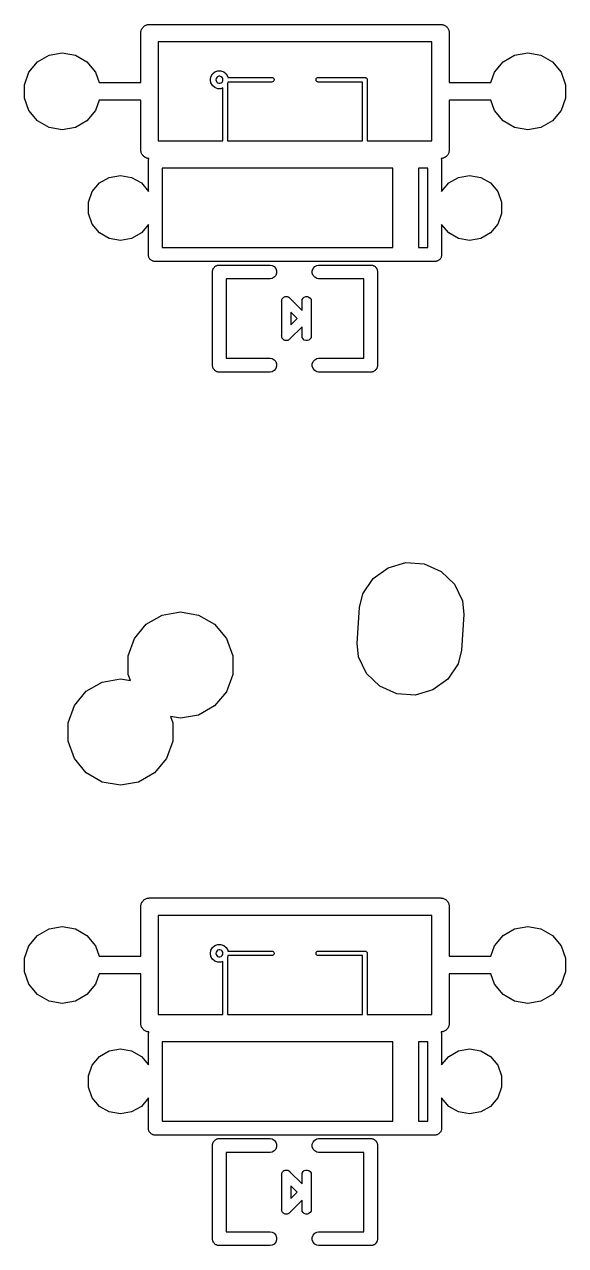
# Model space of a CAD drawing. Extents: x 243 to 312, y -176.3 to -102.
# Drawn here: x 281.11 to 292.93, y -176.3 to -149.67 of the extents above; entities that cross this region are included whole.
import ezdxf

# ---------------------------------------------------------------- set-up
doc = ezdxf.new("R2010")
doc.units = 0
doc.header["$MEASUREMENT"] = 0
doc.layers.add('BLACK', color=7, linetype='CONTINUOUS')

msp = doc.modelspace()

# ---------------------------------------------------------------- linework, layer by layer
at = {"layer": 'BLACK', "linetype": 'CONTINUOUS'}
for p, q in [((283.654, -150.939), (283.654, -149.843)), ((283.654, -149.843), (283.655, -149.843)), ((283.655, -149.826), (283.66, -149.811)), ((283.655, -149.843), (283.655, -149.826)), ((283.66, -149.811), (283.663, -149.794)), ((283.663, -149.794), (283.672, -149.779)), ((283.672, -149.779), (283.677, -149.763)), ((283.677, -149.763), (283.688, -149.75)), ((283.688, -149.75), (283.697, -149.736)), ((283.697, -149.736), (283.71, -149.725)), ((283.71, -149.725), (283.721, -149.712)), ((283.721, -149.712), (283.735, -149.703)), ((283.735, -149.703), (283.748, -149.692)), ((283.748, -149.692), (283.764, -149.687)), ((283.764, -149.687), (283.779, -149.678)), ((283.779, -149.678), (283.796, -149.675)), ((283.796, -149.675), (283.811, -149.67)), ((283.811, -149.67), (283.828, -149.67)), ((283.828, -149.67), (283.828, -149.669)), ((283.828, -149.669), (290.212, -149.669)), ((290.212, -149.669), (290.212, -149.67)), ((290.212, -149.67), (290.229, -149.67)), ((290.229, -149.67), (290.244, -149.675)), ((290.244, -149.675), (290.261, -149.678)), ((290.261, -149.678), (290.276, -149.687)), ((290.276, -149.687), (290.292, -149.692)), ((290.292, -149.692), (290.305, -149.703)), ((290.305, -149.703), (290.319, -149.712)), ((290.319, -149.712), (290.33, -149.725)), ((290.33, -149.725), (290.343, -149.736)), ((290.343, -149.736), (290.352, -149.75)), ((290.352, -149.75), (290.363, -149.763)), ((290.363, -149.763), (290.368, -149.779)), ((290.368, -149.779), (290.377, -149.794)), ((290.377, -149.794), (290.38, -149.811)), ((290.38, -149.811), (290.385, -149.826)), ((290.385, -149.826), (290.385, -149.843)), ((290.385, -149.843), (290.385, -149.843)), ((290.385, -149.843), (290.385, -150.939)), ((290.005, -150.05), (284.036, -150.05)), ((284.036, -150.05), (284.036, -152.209)), ((290.005, -152.209), (290.005, -150.05)), ((281.401, -150.488), (281.653, -150.342)), ((281.653, -150.342), (281.94, -150.292)), ((281.94, -150.292), (282.227, -150.342)), ((282.227, -150.342), (282.479, -150.488)), ((291.561, -150.488), (291.813, -150.342)), ((291.813, -150.342), (292.1, -150.292)), ((292.1, -150.292), (292.387, -150.342)), ((292.387, -150.342), (292.639, -150.488)), ((281.114, -150.984), (281.214, -150.711)), ((281.214, -150.711), (281.401, -150.488)), ((282.479, -150.488), (282.666, -150.711)), ((282.666, -150.711), (282.749, -150.939)), ((285.218, -150.75), (285.271, -150.706)), ((285.271, -150.706), (285.335, -150.682)), ((285.335, -150.682), (285.403, -150.682)), ((285.403, -150.682), (285.467, -150.706)), ((285.467, -150.706), (285.52, -150.75)), ((291.291, -150.939), (291.374, -150.711)), ((291.374, -150.711), (291.561, -150.488)), ((292.639, -150.488), (292.826, -150.711)), ((292.826, -150.711), (292.925, -150.984)), ((281.114, -151.276), (281.114, -150.984)), ((282.749, -150.939), (283.654, -150.939)), ((285.172, -150.876), (285.184, -150.809)), ((285.184, -150.943), (285.172, -150.876)), ((285.184, -150.809), (285.218, -150.75)), ((285.218, -151.002), (285.184, -150.943)), ((285.296, -150.85), (285.292, -150.876)), ((285.292, -150.876), (285.296, -150.902)), ((285.31, -150.826), (285.296, -150.85)), ((285.296, -150.902), (285.31, -150.926)), ((285.33, -150.809), (285.31, -150.826)), ((285.31, -150.926), (285.33, -150.943)), ((285.356, -150.8), (285.33, -150.809)), ((285.33, -150.943), (285.356, -150.952)), ((285.382, -150.8), (285.356, -150.8)), ((285.356, -150.952), (285.382, -150.952)), ((285.408, -150.809), (285.382, -150.8)), ((285.382, -150.952), (285.408, -150.943)), ((285.428, -150.826), (285.408, -150.809)), ((285.408, -150.943), (285.428, -150.926)), ((285.442, -150.85), (285.428, -150.826)), ((285.428, -150.926), (285.442, -150.902)), ((285.446, -150.876), (285.442, -150.85)), ((285.442, -150.902), (285.446, -150.876)), ((285.52, -150.75), (285.554, -150.809)), ((285.554, -150.943), (285.546, -150.957)), ((285.546, -150.957), (285.546, -152.209)), ((285.554, -150.809), (285.557, -150.826)), ((285.557, -150.926), (285.554, -150.943)), ((285.557, -150.826), (286.516, -150.826)), ((286.516, -150.926), (285.557, -150.926)), ((286.516, -150.826), (286.529, -150.829)), ((286.529, -150.923), (286.516, -150.926)), ((286.529, -150.829), (286.544, -150.837)), ((286.544, -150.915), (286.529, -150.923)), ((286.544, -150.837), (286.556, -150.851)), ((286.556, -150.901), (286.544, -150.915)), ((286.556, -150.851), (286.562, -150.867)), ((286.562, -150.885), (286.556, -150.901)), ((286.562, -150.867), (286.562, -150.885)), ((287.478, -150.867), (287.484, -150.851)), ((287.478, -150.885), (287.478, -150.867)), ((287.484, -150.901), (287.478, -150.885)), ((287.484, -150.851), (287.496, -150.837)), ((287.496, -150.915), (287.484, -150.901)), ((287.496, -150.837), (287.511, -150.829)), ((287.511, -150.923), (287.496, -150.915)), ((287.511, -150.829), (287.524, -150.826)), ((287.524, -150.926), (287.511, -150.923)), ((287.524, -150.826), (288.553, -150.826)), ((288.494, -150.926), (287.524, -150.926)), ((288.494, -152.209), (288.494, -150.926)), ((288.553, -150.826), (288.557, -150.828)), ((288.557, -150.828), (288.561, -150.829)), ((288.561, -150.829), (288.565, -150.831)), ((288.565, -150.831), (288.569, -150.832)), ((288.569, -150.832), (288.573, -150.835)), ((288.573, -150.835), (288.576, -150.837)), ((288.576, -150.837), (288.579, -150.841)), ((288.579, -150.841), (288.583, -150.844)), ((288.583, -150.844), (288.585, -150.847)), ((288.585, -150.847), (288.588, -150.851)), ((288.588, -150.851), (288.589, -150.855)), ((288.589, -150.855), (288.591, -150.859)), ((288.591, -150.859), (288.592, -150.863)), ((288.592, -150.863), (288.594, -150.867)), ((288.594, -150.867), (288.594, -152.209)), ((290.385, -150.939), (291.291, -150.939)), ((292.925, -150.984), (292.925, -151.276)), ((285.271, -151.046), (285.218, -151.002)), ((285.335, -151.07), (285.271, -151.046)), ((285.403, -151.07), (285.335, -151.07)), ((285.446, -151.054), (285.403, -151.07)), ((285.446, -152.209), (285.446, -151.054)), ((281.214, -151.549), (281.114, -151.276)), ((282.749, -151.32), (282.666, -151.549)), ((283.655, -151.32), (282.749, -151.32)), ((283.655, -152.434), (283.655, -151.32)), ((291.291, -151.32), (290.385, -151.32)), ((290.385, -151.32), (290.385, -152.417)), ((291.374, -151.549), (291.291, -151.32)), ((292.925, -151.276), (292.826, -151.549)), ((281.401, -151.772), (281.214, -151.549)), ((281.653, -151.918), (281.401, -151.772)), ((282.479, -151.772), (282.227, -151.918)), ((282.666, -151.549), (282.479, -151.772)), ((291.561, -151.772), (291.374, -151.549)), ((291.813, -151.918), (291.561, -151.772)), ((292.639, -151.772), (292.387, -151.918)), ((292.826, -151.549), (292.639, -151.772)), ((281.94, -151.968), (281.653, -151.918)), ((282.227, -151.918), (281.94, -151.968)), ((292.1, -151.968), (291.813, -151.918)), ((292.387, -151.918), (292.1, -151.968)), ((284.036, -152.209), (285.446, -152.209)), ((285.546, -152.209), (288.494, -152.209)), ((288.594, -152.209), (290.005, -152.209)), ((283.66, -152.449), (283.655, -152.434)), ((283.663, -152.466), (283.66, -152.449)), ((283.672, -152.481), (283.663, -152.466)), ((283.677, -152.497), (283.672, -152.481)), ((283.688, -152.51), (283.677, -152.497)), ((283.697, -152.524), (283.688, -152.51)), ((283.71, -152.535), (283.697, -152.524)), ((283.721, -152.548), (283.71, -152.535)), ((283.735, -152.557), (283.721, -152.548)), ((283.748, -152.568), (283.735, -152.557)), ((283.764, -152.573), (283.748, -152.568)), ((283.779, -152.582), (283.764, -152.573)), ((283.796, -152.585), (283.779, -152.582)), ((283.811, -152.59), (283.796, -152.585)), ((290.244, -152.585), (290.229, -152.59)), ((290.261, -152.582), (290.244, -152.585)), ((290.276, -152.573), (290.261, -152.582)), ((290.292, -152.568), (290.276, -152.573)), ((290.305, -152.557), (290.292, -152.568)), ((290.319, -152.548), (290.305, -152.557)), ((290.33, -152.535), (290.319, -152.548)), ((290.343, -152.524), (290.33, -152.535)), ((290.352, -152.51), (290.343, -152.524)), ((290.363, -152.497), (290.352, -152.51)), ((290.368, -152.481), (290.363, -152.497)), ((290.377, -152.466), (290.368, -152.481)), ((290.38, -152.449), (290.377, -152.466)), ((290.385, -152.434), (290.38, -152.449)), ((290.385, -152.417), (290.385, -152.417)), ((290.385, -152.417), (290.385, -152.434)), ((283.828, -152.59), (283.811, -152.59)), ((283.82, -152.627), (283.824, -152.614)), ((283.82, -152.681), (283.82, -152.627)), ((283.82, -153.31), (283.82, -152.681)), ((283.82, -152.681), (283.82, -152.681)), ((283.824, -152.614), (283.827, -152.601)), ((283.827, -152.601), (283.833, -152.59)), ((283.833, -152.59), (283.828, -152.59)), ((283.828, -152.59), (283.828, -152.59)), ((289.154, -152.806), (284.124, -152.806)), ((284.124, -152.806), (284.124, -154.534)), ((289.154, -154.534), (289.154, -152.806)), ((289.916, -152.806), (289.712, -152.806)), ((289.712, -152.806), (289.712, -154.534)), ((289.916, -153.643), (289.916, -152.806)), ((290.212, -152.59), (290.207, -152.59)), ((290.207, -152.59), (290.213, -152.601)), ((290.229, -152.59), (290.212, -152.59)), ((290.212, -152.59), (290.212, -152.59)), ((290.213, -152.601), (290.216, -152.614)), ((290.216, -152.614), (290.22, -152.627)), ((290.22, -152.627), (290.22, -153.31)), ((282.754, -153.127), (282.967, -153.004)), ((282.967, -153.004), (283.21, -152.961)), ((283.21, -152.961), (283.453, -153.004)), ((283.453, -153.004), (283.666, -153.127)), ((290.374, -153.127), (290.587, -153.004)), ((290.587, -153.004), (290.83, -152.961)), ((290.83, -152.961), (291.073, -153.004)), ((291.073, -153.004), (291.286, -153.127)), ((282.512, -153.547), (282.596, -153.315)), ((282.596, -153.315), (282.754, -153.127)), ((283.666, -153.127), (283.82, -153.31)), ((290.22, -153.31), (290.374, -153.127)), ((291.286, -153.127), (291.444, -153.315)), ((291.444, -153.315), (291.529, -153.547)), ((282.512, -153.793), (282.512, -153.547)), ((289.916, -153.657), (289.916, -153.643)), ((289.916, -153.643), (289.916, -153.643)), ((291.529, -153.547), (291.529, -153.793)), ((282.596, -154.025), (282.512, -153.793)), ((289.916, -154.534), (289.916, -153.657)), ((291.529, -153.793), (291.444, -154.025)), ((282.754, -154.213), (282.596, -154.025)), ((283.82, -154.03), (283.666, -154.213)), ((283.82, -154.659), (283.82, -154.03)), ((290.374, -154.213), (290.22, -154.03)), ((290.22, -154.03), (290.22, -154.713)), ((291.444, -154.025), (291.286, -154.213)), ((282.967, -154.337), (282.754, -154.213)), ((283.21, -154.379), (282.967, -154.337)), ((283.453, -154.337), (283.21, -154.379)), ((283.666, -154.213), (283.453, -154.337)), ((290.587, -154.337), (290.374, -154.213)), ((290.83, -154.379), (290.587, -154.337)), ((291.073, -154.337), (290.83, -154.379)), ((291.286, -154.213), (291.073, -154.337)), ((283.82, -154.713), (283.82, -154.659)), ((283.824, -154.726), (283.82, -154.713)), ((284.124, -154.534), (289.154, -154.534)), ((289.712, -154.534), (289.916, -154.534)), ((290.22, -154.713), (290.216, -154.726)), ((283.827, -154.739), (283.824, -154.726)), ((283.833, -154.751), (283.827, -154.739)), ((283.838, -154.763), (283.833, -154.751)), ((283.847, -154.774), (283.838, -154.763)), ((283.853, -154.785), (283.847, -154.774)), ((283.864, -154.794), (283.853, -154.785)), ((283.873, -154.805), (283.864, -154.794)), ((283.884, -154.811), (283.873, -154.805)), ((283.895, -154.82), (283.884, -154.811)), ((283.907, -154.825), (283.895, -154.82)), ((283.919, -154.831), (283.907, -154.825)), ((283.932, -154.834), (283.919, -154.831)), ((283.945, -154.838), (283.932, -154.834)), ((290.095, -154.838), (283.945, -154.838)), ((285.237, -154.991), (285.246, -154.981)), ((285.246, -154.981), (285.252, -154.969)), ((285.252, -154.969), (285.263, -154.961)), ((285.263, -154.961), (285.271, -154.95)), ((285.271, -154.95), (285.283, -154.944)), ((285.283, -154.944), (285.293, -154.935)), ((285.293, -154.935), (285.305, -154.931)), ((285.305, -154.931), (285.317, -154.924)), ((285.317, -154.924), (285.33, -154.922)), ((285.33, -154.922), (285.343, -154.917)), ((285.343, -154.917), (285.356, -154.917)), ((285.356, -154.917), (285.356, -154.917)), ((285.356, -154.917), (286.479, -154.917)), ((286.479, -154.917), (286.518, -154.924)), ((286.518, -154.924), (286.564, -154.95)), ((286.564, -154.95), (286.598, -154.991)), ((287.415, -154.991), (287.449, -154.95)), ((287.449, -154.95), (287.495, -154.924)), ((287.495, -154.924), (287.534, -154.917)), ((287.534, -154.917), (288.684, -154.917)), ((288.684, -154.917), (288.697, -154.917)), ((288.684, -154.917), (288.684, -154.917)), ((288.697, -154.917), (288.71, -154.922)), ((288.71, -154.922), (288.723, -154.924)), ((288.723, -154.924), (288.735, -154.931)), ((288.735, -154.931), (288.747, -154.935)), ((288.747, -154.935), (288.757, -154.944)), ((288.757, -154.944), (288.769, -154.95)), ((288.769, -154.95), (288.777, -154.961)), ((288.777, -154.961), (288.788, -154.969)), ((288.788, -154.969), (288.794, -154.981)), ((288.794, -154.981), (288.803, -154.991)), ((290.108, -154.834), (290.095, -154.838)), ((290.121, -154.831), (290.108, -154.834)), ((290.133, -154.825), (290.121, -154.831)), ((290.145, -154.82), (290.133, -154.825)), ((290.156, -154.811), (290.145, -154.82)), ((290.167, -154.805), (290.156, -154.811)), ((290.176, -154.794), (290.167, -154.805)), ((290.187, -154.785), (290.176, -154.794)), ((290.193, -154.774), (290.187, -154.785)), ((290.202, -154.763), (290.193, -154.774)), ((290.207, -154.751), (290.202, -154.763)), ((290.213, -154.739), (290.207, -154.751)), ((290.216, -154.726), (290.213, -154.739)), ((285.219, -155.041), (285.224, -155.028)), ((285.219, -155.054), (285.219, -155.041)), ((285.219, -157.112), (285.219, -155.054)), ((285.224, -155.028), (285.226, -155.015)), ((285.226, -155.015), (285.233, -155.003)), ((285.233, -155.003), (285.237, -154.991)), ((286.479, -155.217), (285.519, -155.217)), ((285.519, -155.217), (285.519, -156.949)), ((286.518, -155.21), (286.479, -155.217)), ((286.564, -155.184), (286.518, -155.21)), ((286.598, -155.143), (286.564, -155.184)), ((286.598, -154.991), (286.616, -155.041)), ((286.616, -155.093), (286.598, -155.143)), ((286.616, -155.041), (286.616, -155.093)), ((287.397, -155.041), (287.415, -154.991)), ((287.397, -155.093), (287.397, -155.041)), ((287.415, -155.143), (287.397, -155.093)), ((287.449, -155.184), (287.415, -155.143)), ((287.495, -155.21), (287.449, -155.184)), ((287.534, -155.217), (287.495, -155.21)), ((288.521, -155.217), (287.534, -155.217)), ((288.521, -156.949), (288.521, -155.217)), ((288.803, -154.991), (288.807, -155.003)), ((288.807, -155.003), (288.814, -155.015)), ((288.814, -155.015), (288.816, -155.028)), ((288.816, -155.028), (288.821, -155.041)), ((288.821, -155.041), (288.821, -155.054)), ((288.821, -155.054), (288.821, -155.054)), ((288.821, -155.054), (288.821, -157.112)), ((286.728, -155.711), (286.73, -155.698)), ((286.73, -155.715), (286.728, -155.711)), ((286.729, -156.451), (286.73, -155.715)), ((286.73, -155.689), (286.731, -155.676)), ((286.73, -155.693), (286.73, -155.689)), ((286.73, -155.698), (286.73, -155.693)), ((286.731, -155.676), (286.733, -155.672)), ((286.733, -155.672), (286.734, -155.667)), ((286.734, -155.667), (286.741, -155.656)), ((286.741, -155.656), (286.746, -155.644)), ((286.746, -155.644), (286.749, -155.641)), ((286.749, -155.641), (286.752, -155.637)), ((286.752, -155.637), (286.762, -155.628)), ((286.762, -155.628), (286.771, -155.619)), ((286.771, -155.619), (286.775, -155.617)), ((286.775, -155.617), (286.779, -155.614)), ((286.779, -155.614), (286.791, -155.61)), ((286.791, -155.61), (286.803, -155.604)), ((286.803, -155.604), (286.808, -155.604)), ((286.808, -155.604), (286.812, -155.602)), ((286.812, -155.602), (286.825, -155.602)), ((286.825, -155.602), (286.838, -155.601)), ((286.838, -155.601), (286.843, -155.602)), ((286.843, -155.602), (286.847, -155.602)), ((286.847, -155.602), (286.86, -155.607)), ((286.86, -155.607), (286.872, -155.61)), ((286.872, -155.61), (286.876, -155.613)), ((286.876, -155.613), (286.88, -155.614)), ((286.88, -155.614), (286.89, -155.623)), ((286.89, -155.623), (286.894, -155.625)), ((286.894, -155.625), (286.897, -155.628)), ((286.897, -155.628), (286.907, -155.637)), ((286.907, -155.637), (286.91, -155.641)), ((286.91, -155.641), (287.174, -155.905)), ((287.174, -155.693), (287.179, -155.667)), ((287.174, -155.905), (287.174, -155.693)), ((287.179, -155.667), (287.196, -155.637)), ((287.196, -155.637), (287.223, -155.614)), ((287.223, -155.614), (287.256, -155.602)), ((287.256, -155.602), (287.292, -155.602)), ((287.292, -155.602), (287.325, -155.614)), ((287.325, -155.614), (287.352, -155.637)), ((287.352, -155.637), (287.369, -155.667)), ((287.369, -155.667), (287.374, -155.693)), ((287.374, -155.693), (287.374, -156.473)), ((287.069, -156.083), (286.929, -155.943)), ((286.929, -155.943), (286.929, -156.223)), ((287.174, -156.261), (286.91, -156.525)), ((286.929, -156.223), (287.069, -156.083)), ((287.174, -156.473), (287.174, -156.261)), ((286.728, -156.455), (286.729, -156.451)), ((286.729, -156.468), (286.728, -156.455)), ((286.729, -156.473), (286.729, -156.468)), ((286.73, -156.477), (286.729, -156.473)), ((286.731, -156.49), (286.73, -156.477)), ((286.733, -156.494), (286.731, -156.49)), ((286.734, -156.499), (286.733, -156.494)), ((286.741, -156.51), (286.734, -156.499)), ((286.746, -156.522), (286.741, -156.51)), ((286.749, -156.525), (286.746, -156.522)), ((286.752, -156.529), (286.749, -156.525)), ((286.762, -156.538), (286.752, -156.529)), ((286.771, -156.547), (286.762, -156.538)), ((286.775, -156.549), (286.771, -156.547)), ((286.779, -156.552), (286.775, -156.549)), ((286.791, -156.556), (286.779, -156.552)), ((286.803, -156.562), (286.791, -156.556)), ((286.808, -156.562), (286.803, -156.562)), ((286.812, -156.564), (286.808, -156.562)), ((286.825, -156.564), (286.812, -156.564)), ((286.838, -156.565), (286.825, -156.564)), ((286.843, -156.564), (286.838, -156.565)), ((286.847, -156.564), (286.843, -156.564)), ((286.86, -156.559), (286.847, -156.564)), ((286.872, -156.556), (286.86, -156.559)), ((286.876, -156.553), (286.872, -156.556)), ((286.88, -156.552), (286.876, -156.553)), ((286.89, -156.543), (286.88, -156.552)), ((286.894, -156.541), (286.89, -156.543)), ((286.897, -156.538), (286.894, -156.541)), ((286.907, -156.529), (286.897, -156.538)), ((286.91, -156.525), (286.907, -156.529)), ((287.179, -156.499), (287.174, -156.473)), ((287.196, -156.529), (287.179, -156.499)), ((287.223, -156.552), (287.196, -156.529)), ((287.256, -156.564), (287.223, -156.552)), ((287.292, -156.564), (287.256, -156.564)), ((287.325, -156.552), (287.292, -156.564)), ((287.352, -156.529), (287.325, -156.552)), ((287.369, -156.499), (287.352, -156.529)), ((287.374, -156.473), (287.369, -156.499)), ((285.219, -157.125), (285.219, -157.112)), ((285.219, -157.112), (285.219, -157.112)), ((285.519, -156.949), (286.479, -156.949)), ((286.479, -156.949), (286.518, -156.956)), ((286.518, -156.956), (286.564, -156.982)), ((286.564, -156.982), (286.598, -157.023)), ((286.598, -157.023), (286.616, -157.073)), ((286.616, -157.073), (286.616, -157.125)), ((287.397, -157.073), (287.415, -157.023)), ((287.397, -157.125), (287.397, -157.073)), ((287.415, -157.023), (287.449, -156.982)), ((287.449, -156.982), (287.495, -156.956)), ((287.495, -156.956), (287.534, -156.949)), ((287.534, -156.949), (288.521, -156.949)), ((288.821, -157.112), (288.821, -157.112)), ((288.821, -157.112), (288.821, -157.125)), ((285.224, -157.138), (285.219, -157.125)), ((285.226, -157.151), (285.224, -157.138)), ((285.233, -157.163), (285.226, -157.151)), ((285.237, -157.175), (285.233, -157.163)), ((285.246, -157.185), (285.237, -157.175)), ((285.252, -157.197), (285.246, -157.185)), ((285.263, -157.205), (285.252, -157.197)), ((285.271, -157.216), (285.263, -157.205)), ((285.283, -157.222), (285.271, -157.216)), ((285.293, -157.231), (285.283, -157.222)), ((285.305, -157.235), (285.293, -157.231)), ((285.317, -157.242), (285.305, -157.235)), ((285.33, -157.244), (285.317, -157.242)), ((285.343, -157.249), (285.33, -157.244)), ((285.356, -157.249), (285.343, -157.249)), ((286.479, -157.249), (285.356, -157.249)), ((285.356, -157.249), (285.356, -157.249)), ((286.518, -157.242), (286.479, -157.249)), ((286.564, -157.216), (286.518, -157.242)), ((286.598, -157.175), (286.564, -157.216)), ((286.616, -157.125), (286.598, -157.175)), ((287.415, -157.175), (287.397, -157.125)), ((287.449, -157.216), (287.415, -157.175)), ((287.495, -157.242), (287.449, -157.216)), ((287.534, -157.249), (287.495, -157.242)), ((288.684, -157.249), (287.534, -157.249)), ((288.697, -157.249), (288.684, -157.249)), ((288.684, -157.249), (288.684, -157.249)), ((288.71, -157.244), (288.697, -157.249)), ((288.723, -157.242), (288.71, -157.244)), ((288.735, -157.235), (288.723, -157.242)), ((288.747, -157.231), (288.735, -157.235)), ((288.757, -157.222), (288.747, -157.231)), ((288.769, -157.216), (288.757, -157.222)), ((288.777, -157.205), (288.769, -157.216)), ((288.788, -157.197), (288.777, -157.205)), ((288.794, -157.185), (288.788, -157.197)), ((288.803, -157.175), (288.794, -157.185)), ((288.807, -157.163), (288.803, -157.175)), ((288.814, -157.151), (288.807, -157.163)), ((288.816, -157.138), (288.814, -157.151)), ((288.821, -157.125), (288.816, -157.138)), ((288.724, -161.755), (289.05, -161.517)), ((289.05, -161.517), (289.438, -161.406)), ((289.438, -161.406), (289.84, -161.434)), ((289.84, -161.434), (290.208, -161.597)), ((290.208, -161.597), (290.498, -161.877)), ((288.499, -162.089), (288.724, -161.755)), ((290.498, -161.877), (290.675, -162.239)), ((288.427, -162.382), (288.499, -162.089)), ((288.373, -163.161), (288.427, -162.382)), ((290.675, -162.239), (290.707, -162.539)), ((283.774, -162.751), (284.123, -162.549)), ((284.123, -162.549), (284.52, -162.479)), ((284.52, -162.479), (284.917, -162.549)), ((284.917, -162.549), (285.266, -162.751)), ((290.707, -162.539), (290.653, -163.318)), ((283.515, -163.06), (283.774, -162.751)), ((285.266, -162.751), (285.525, -163.06)), ((283.377, -163.438), (283.515, -163.06)), ((285.525, -163.06), (285.663, -163.438)), ((288.405, -163.461), (288.373, -163.161)), ((283.377, -163.842), (283.377, -163.438)), ((285.663, -163.438), (285.663, -163.842)), ((288.582, -163.823), (288.405, -163.461)), ((290.653, -163.318), (290.581, -163.611)), ((290.581, -163.611), (290.356, -163.945)), ((282.464, -164.211), (282.813, -164.009)), ((282.813, -164.009), (283.21, -163.939)), ((283.21, -163.939), (283.426, -163.978)), ((283.426, -163.978), (283.377, -163.842)), ((285.663, -163.842), (285.525, -164.22)), ((288.872, -164.103), (288.582, -163.823)), ((290.356, -163.945), (290.03, -164.183)), ((282.205, -164.52), (282.464, -164.211)), ((285.525, -164.22), (285.266, -164.529)), ((289.24, -164.266), (288.872, -164.103)), ((289.642, -164.294), (289.24, -164.266)), ((290.03, -164.183), (289.642, -164.294)), ((282.067, -164.898), (282.205, -164.52)), ((285.266, -164.529), (284.917, -164.731)), ((284.52, -164.801), (284.303, -164.762)), ((284.303, -164.762), (284.353, -164.898)), ((284.917, -164.731), (284.52, -164.801)), ((282.067, -165.302), (282.067, -164.898)), ((284.353, -164.898), (284.353, -165.302)), ((282.205, -165.68), (282.067, -165.302)), ((284.353, -165.302), (284.215, -165.68)), ((282.464, -165.989), (282.205, -165.68)), ((284.215, -165.68), (283.956, -165.989)), ((282.813, -166.191), (282.464, -165.989)), ((283.956, -165.989), (283.607, -166.191)), ((283.21, -166.261), (282.813, -166.191)), ((283.607, -166.191), (283.21, -166.261)), ((283.663, -168.844), (283.672, -168.829)), ((283.672, -168.829), (283.677, -168.813)), ((283.677, -168.813), (283.688, -168.8)), ((283.688, -168.8), (283.697, -168.786)), ((283.697, -168.786), (283.71, -168.775)), ((283.71, -168.775), (283.721, -168.762)), ((283.721, -168.762), (283.735, -168.753)), ((283.735, -168.753), (283.748, -168.742)), ((283.748, -168.742), (283.764, -168.737)), ((283.764, -168.737), (283.779, -168.728)), ((283.779, -168.728), (283.796, -168.725)), ((283.796, -168.725), (283.811, -168.72)), ((283.811, -168.72), (283.828, -168.72)), ((283.828, -168.72), (283.828, -168.719)), ((283.828, -168.719), (290.212, -168.719)), ((290.212, -168.719), (290.212, -168.72)), ((290.212, -168.72), (290.229, -168.72)), ((290.229, -168.72), (290.244, -168.725)), ((290.244, -168.725), (290.261, -168.728)), ((290.261, -168.728), (290.276, -168.737)), ((290.276, -168.737), (290.292, -168.742)), ((290.292, -168.742), (290.305, -168.753)), ((290.305, -168.753), (290.319, -168.762)), ((290.319, -168.762), (290.33, -168.775)), ((290.33, -168.775), (290.343, -168.786)), ((290.343, -168.786), (290.352, -168.8)), ((290.352, -168.8), (290.363, -168.813)), ((290.363, -168.813), (290.368, -168.829)), ((290.368, -168.829), (290.377, -168.844)), ((283.654, -169.989), (283.654, -168.893)), ((283.654, -168.893), (283.655, -168.893)), ((283.655, -168.876), (283.66, -168.861)), ((283.655, -168.893), (283.655, -168.876)), ((283.66, -168.861), (283.663, -168.844)), ((290.005, -169.1), (284.036, -169.1)), ((284.036, -169.1), (284.036, -171.26)), ((290.005, -171.26), (290.005, -169.1)), ((290.377, -168.844), (290.38, -168.861)), ((290.38, -168.861), (290.385, -168.876)), ((290.385, -168.876), (290.385, -168.893)), ((290.385, -168.893), (290.385, -168.893)), ((290.385, -168.893), (290.385, -169.989)), ((281.653, -169.392), (281.94, -169.342)), ((281.94, -169.342), (282.227, -169.392)), ((291.813, -169.392), (292.1, -169.342)), ((292.1, -169.342), (292.387, -169.392)), ((281.214, -169.761), (281.401, -169.538)), ((281.401, -169.538), (281.653, -169.392)), ((282.227, -169.392), (282.479, -169.538)), ((282.479, -169.538), (282.666, -169.761)), ((291.374, -169.761), (291.561, -169.538)), ((291.561, -169.538), (291.813, -169.392)), ((292.387, -169.392), (292.639, -169.538)), ((292.639, -169.538), (292.826, -169.761)), ((281.114, -170.034), (281.214, -169.761)), ((282.666, -169.761), (282.749, -169.989)), ((285.172, -169.926), (285.184, -169.859)), ((285.184, -169.859), (285.218, -169.8)), ((285.218, -169.8), (285.271, -169.756)), ((285.271, -169.756), (285.335, -169.732)), ((285.31, -169.876), (285.296, -169.9)), ((285.33, -169.859), (285.31, -169.876)), ((285.356, -169.85), (285.33, -169.859)), ((285.335, -169.732), (285.403, -169.732)), ((285.382, -169.85), (285.356, -169.85)), ((285.408, -169.859), (285.382, -169.85)), ((285.403, -169.732), (285.467, -169.756)), ((285.428, -169.876), (285.408, -169.859)), ((285.442, -169.9), (285.428, -169.876)), ((285.467, -169.756), (285.52, -169.8)), ((285.52, -169.8), (285.554, -169.859)), ((285.554, -169.859), (285.557, -169.876)), ((285.557, -169.876), (286.516, -169.876)), ((286.516, -169.876), (286.529, -169.879)), ((286.529, -169.879), (286.544, -169.887)), ((286.544, -169.887), (286.556, -169.901)), ((287.484, -169.901), (287.496, -169.887)), ((287.496, -169.887), (287.511, -169.879)), ((287.511, -169.879), (287.524, -169.876)), ((287.524, -169.876), (288.553, -169.876)), ((288.553, -169.876), (288.557, -169.878)), ((288.557, -169.878), (288.561, -169.879)), ((288.561, -169.879), (288.565, -169.881)), ((288.565, -169.881), (288.569, -169.882)), ((288.569, -169.882), (288.573, -169.885)), ((288.573, -169.885), (288.576, -169.887)), ((288.576, -169.887), (288.579, -169.891)), ((288.579, -169.891), (288.583, -169.894)), ((288.583, -169.894), (288.585, -169.897)), ((288.585, -169.897), (288.588, -169.901)), ((291.291, -169.989), (291.374, -169.761)), ((292.826, -169.761), (292.925, -170.034)), ((281.114, -170.326), (281.114, -170.034)), ((282.749, -169.989), (283.654, -169.989)), ((285.184, -169.993), (285.172, -169.926)), ((285.218, -170.052), (285.184, -169.993)), ((285.271, -170.096), (285.218, -170.052)), ((285.335, -170.12), (285.271, -170.096)), ((285.296, -169.9), (285.292, -169.926)), ((285.292, -169.926), (285.296, -169.952)), ((285.296, -169.952), (285.31, -169.976)), ((285.31, -169.976), (285.33, -169.993)), ((285.33, -169.993), (285.356, -170.002)), ((285.403, -170.12), (285.335, -170.12)), ((285.356, -170.002), (285.382, -170.002)), ((285.382, -170.002), (285.408, -169.993)), ((285.446, -170.104), (285.403, -170.12)), ((285.408, -169.993), (285.428, -169.976)), ((285.428, -169.976), (285.442, -169.952)), ((285.446, -169.926), (285.442, -169.9)), ((285.442, -169.952), (285.446, -169.926)), ((285.446, -171.26), (285.446, -170.104)), ((285.554, -169.993), (285.546, -170.007)), ((285.546, -170.007), (285.546, -171.26)), ((285.557, -169.976), (285.554, -169.993)), ((286.516, -169.976), (285.557, -169.976)), ((286.529, -169.973), (286.516, -169.976)), ((286.544, -169.965), (286.529, -169.973)), ((286.556, -169.951), (286.544, -169.965)), ((286.556, -169.901), (286.562, -169.917)), ((286.562, -169.935), (286.556, -169.951)), ((286.562, -169.917), (286.562, -169.935)), ((287.478, -169.917), (287.484, -169.901)), ((287.478, -169.935), (287.478, -169.917)), ((287.484, -169.951), (287.478, -169.935)), ((287.496, -169.965), (287.484, -169.951)), ((287.511, -169.973), (287.496, -169.965)), ((287.524, -169.976), (287.511, -169.973)), ((288.494, -169.976), (287.524, -169.976)), ((288.494, -171.26), (288.494, -169.976)), ((288.588, -169.901), (288.589, -169.905)), ((288.589, -169.905), (288.591, -169.909)), ((288.591, -169.909), (288.592, -169.913)), ((288.592, -169.913), (288.594, -169.917)), ((288.594, -169.917), (288.594, -171.26)), ((290.385, -169.989), (291.291, -169.989)), ((292.925, -170.034), (292.925, -170.326)), ((281.214, -170.599), (281.114, -170.326)), ((282.749, -170.37), (282.666, -170.599)), ((283.655, -170.37), (282.749, -170.37)), ((283.655, -171.484), (283.655, -170.37)), ((291.291, -170.37), (290.385, -170.37)), ((290.385, -170.37), (290.385, -171.467)), ((291.374, -170.599), (291.291, -170.37)), ((292.925, -170.326), (292.826, -170.599)), ((281.401, -170.822), (281.214, -170.599)), ((282.666, -170.599), (282.479, -170.822)), ((291.561, -170.822), (291.374, -170.599)), ((292.826, -170.599), (292.639, -170.822)), ((281.653, -170.968), (281.401, -170.822)), ((282.479, -170.822), (282.227, -170.968)), ((291.813, -170.968), (291.561, -170.822)), ((292.639, -170.822), (292.387, -170.968)), ((281.94, -171.018), (281.653, -170.968)), ((282.227, -170.968), (281.94, -171.018)), ((292.1, -171.018), (291.813, -170.968)), ((292.387, -170.968), (292.1, -171.018)), ((283.66, -171.499), (283.655, -171.484)), ((284.036, -171.26), (285.446, -171.26)), ((285.546, -171.26), (288.494, -171.26)), ((288.594, -171.26), (290.005, -171.26)), ((290.385, -171.484), (290.38, -171.499)), ((290.385, -171.467), (290.385, -171.467)), ((290.385, -171.467), (290.385, -171.484)), ((283.663, -171.516), (283.66, -171.499)), ((283.672, -171.531), (283.663, -171.516)), ((283.677, -171.547), (283.672, -171.531)), ((283.688, -171.56), (283.677, -171.547)), ((283.697, -171.574), (283.688, -171.56)), ((283.71, -171.585), (283.697, -171.574)), ((283.721, -171.598), (283.71, -171.585)), ((283.735, -171.607), (283.721, -171.598)), ((283.748, -171.618), (283.735, -171.607)), ((283.764, -171.623), (283.748, -171.618)), ((283.779, -171.632), (283.764, -171.623)), ((283.796, -171.635), (283.779, -171.632)), ((283.811, -171.64), (283.796, -171.635)), ((283.828, -171.64), (283.811, -171.64)), ((283.82, -171.677), (283.824, -171.664)), ((283.82, -171.731), (283.82, -171.677)), ((283.82, -172.36), (283.82, -171.731)), ((283.82, -171.731), (283.82, -171.731)), ((283.824, -171.664), (283.827, -171.651)), ((283.827, -171.651), (283.833, -171.641)), ((283.828, -171.641), (283.828, -171.64)), ((283.833, -171.641), (283.828, -171.641)), ((290.212, -171.641), (290.207, -171.641)), ((290.207, -171.641), (290.213, -171.651)), ((290.229, -171.64), (290.212, -171.64)), ((290.212, -171.64), (290.212, -171.641)), ((290.213, -171.651), (290.216, -171.664)), ((290.216, -171.664), (290.22, -171.677)), ((290.22, -171.677), (290.22, -172.36)), ((290.244, -171.635), (290.229, -171.64)), ((290.261, -171.632), (290.244, -171.635)), ((290.276, -171.623), (290.261, -171.632)), ((290.292, -171.618), (290.276, -171.623)), ((290.305, -171.607), (290.292, -171.618)), ((290.319, -171.598), (290.305, -171.607)), ((290.33, -171.585), (290.319, -171.598)), ((290.343, -171.574), (290.33, -171.585)), ((290.352, -171.56), (290.343, -171.574)), ((290.363, -171.547), (290.352, -171.56)), ((290.368, -171.531), (290.363, -171.547)), ((290.377, -171.516), (290.368, -171.531)), ((290.38, -171.499), (290.377, -171.516)), ((282.967, -172.053), (283.21, -172.011)), ((283.21, -172.011), (283.453, -172.053)), ((289.154, -171.856), (284.124, -171.856)), ((284.124, -171.856), (284.124, -173.584)), ((289.154, -173.584), (289.154, -171.856)), ((289.916, -171.856), (289.712, -171.856)), ((289.712, -171.856), (289.712, -173.584)), ((289.916, -172.693), (289.916, -171.856)), ((290.587, -172.053), (290.83, -172.011)), ((290.83, -172.011), (291.073, -172.053)), ((282.596, -172.365), (282.754, -172.177)), ((282.754, -172.177), (282.967, -172.053)), ((283.453, -172.053), (283.666, -172.177)), ((283.666, -172.177), (283.82, -172.36)), ((290.22, -172.36), (290.374, -172.177)), ((290.374, -172.177), (290.587, -172.053)), ((291.073, -172.053), (291.286, -172.177)), ((291.286, -172.177), (291.444, -172.365)), ((282.512, -172.597), (282.596, -172.365)), ((291.444, -172.365), (291.529, -172.597)), ((282.512, -172.843), (282.512, -172.597)), ((289.916, -172.707), (289.916, -172.693)), ((289.916, -172.693), (289.916, -172.693)), ((289.916, -173.584), (289.916, -172.707)), ((291.529, -172.597), (291.529, -172.843)), ((282.596, -173.075), (282.512, -172.843)), ((282.754, -173.263), (282.596, -173.075)), ((283.82, -173.08), (283.666, -173.263)), ((283.82, -173.709), (283.82, -173.08)), ((290.374, -173.263), (290.22, -173.08)), ((290.22, -173.08), (290.22, -173.763)), ((291.444, -173.075), (291.286, -173.263)), ((291.529, -172.843), (291.444, -173.075)), ((282.967, -173.386), (282.754, -173.263)), ((283.666, -173.263), (283.453, -173.386)), ((290.587, -173.386), (290.374, -173.263)), ((291.286, -173.263), (291.073, -173.386)), ((283.21, -173.429), (282.967, -173.386)), ((283.453, -173.386), (283.21, -173.429)), ((284.124, -173.584), (289.154, -173.584)), ((289.712, -173.584), (289.916, -173.584)), ((290.83, -173.429), (290.587, -173.386)), ((291.073, -173.386), (290.83, -173.429)), ((283.82, -173.763), (283.82, -173.709)), ((283.824, -173.776), (283.82, -173.763)), ((283.827, -173.789), (283.824, -173.776)), ((283.833, -173.801), (283.827, -173.789)), ((283.838, -173.813), (283.833, -173.801)), ((283.847, -173.824), (283.838, -173.813)), ((283.853, -173.835), (283.847, -173.824)), ((283.864, -173.844), (283.853, -173.835)), ((283.873, -173.855), (283.864, -173.844)), ((283.884, -173.861), (283.873, -173.855)), ((283.895, -173.87), (283.884, -173.861)), ((283.907, -173.875), (283.895, -173.87)), ((283.919, -173.881), (283.907, -173.875)), ((283.932, -173.884), (283.919, -173.881)), ((283.945, -173.888), (283.932, -173.884)), ((290.095, -173.888), (283.945, -173.888)), ((290.108, -173.884), (290.095, -173.888)), ((290.121, -173.881), (290.108, -173.884)), ((290.133, -173.875), (290.121, -173.881)), ((290.145, -173.87), (290.133, -173.875)), ((290.156, -173.861), (290.145, -173.87)), ((290.167, -173.855), (290.156, -173.861)), ((290.176, -173.844), (290.167, -173.855)), ((290.187, -173.835), (290.176, -173.844)), ((290.193, -173.824), (290.187, -173.835)), ((290.202, -173.813), (290.193, -173.824)), ((290.207, -173.801), (290.202, -173.813)), ((290.213, -173.789), (290.207, -173.801)), ((290.216, -173.776), (290.213, -173.789)), ((290.22, -173.763), (290.216, -173.776)), ((285.219, -174.091), (285.224, -174.078)), ((285.219, -174.104), (285.219, -174.091)), ((285.219, -176.162), (285.219, -174.104)), ((285.224, -174.078), (285.226, -174.065)), ((285.226, -174.065), (285.233, -174.053)), ((285.233, -174.053), (285.237, -174.041)), ((285.237, -174.041), (285.246, -174.031)), ((285.246, -174.031), (285.252, -174.019)), ((285.252, -174.019), (285.263, -174.011)), ((285.263, -174.011), (285.271, -174)), ((285.271, -174), (285.283, -173.994)), ((285.283, -173.994), (285.293, -173.985)), ((285.293, -173.985), (285.305, -173.981)), ((285.305, -173.981), (285.317, -173.974)), ((285.317, -173.974), (285.33, -173.972)), ((285.33, -173.972), (285.343, -173.967)), ((285.343, -173.967), (285.356, -173.967)), ((285.356, -173.967), (285.356, -173.967)), ((285.356, -173.967), (286.479, -173.967)), ((286.479, -173.967), (286.518, -173.974)), ((286.518, -173.974), (286.564, -174)), ((286.564, -174), (286.598, -174.041)), ((286.598, -174.041), (286.616, -174.091)), ((286.616, -174.143), (286.598, -174.193)), ((286.616, -174.091), (286.616, -174.143)), ((287.397, -174.091), (287.415, -174.041)), ((287.397, -174.143), (287.397, -174.091)), ((287.415, -174.193), (287.397, -174.143)), ((287.415, -174.041), (287.449, -174)), ((287.449, -174), (287.495, -173.974)), ((287.495, -173.974), (287.534, -173.967)), ((287.534, -173.967), (288.684, -173.967)), ((288.684, -173.967), (288.697, -173.967)), ((288.684, -173.967), (288.684, -173.967)), ((288.697, -173.967), (288.71, -173.972)), ((288.71, -173.972), (288.723, -173.974)), ((288.723, -173.974), (288.735, -173.981)), ((288.735, -173.981), (288.747, -173.985)), ((288.747, -173.985), (288.757, -173.994)), ((288.757, -173.994), (288.769, -174)), ((288.769, -174), (288.777, -174.011)), ((288.777, -174.011), (288.788, -174.019)), ((288.788, -174.019), (288.794, -174.031)), ((288.794, -174.031), (288.803, -174.041)), ((288.803, -174.041), (288.807, -174.053)), ((288.807, -174.053), (288.814, -174.065)), ((288.814, -174.065), (288.816, -174.078)), ((288.816, -174.078), (288.821, -174.091)), ((288.821, -174.091), (288.821, -174.104)), ((288.821, -174.104), (288.821, -174.104)), ((288.821, -174.104), (288.821, -176.162)), ((286.479, -174.267), (285.519, -174.267)), ((285.519, -174.267), (285.519, -175.999)), ((286.518, -174.26), (286.479, -174.267)), ((286.564, -174.234), (286.518, -174.26)), ((286.598, -174.193), (286.564, -174.234)), ((287.449, -174.234), (287.415, -174.193)), ((287.495, -174.26), (287.449, -174.234)), ((287.534, -174.267), (287.495, -174.26)), ((288.521, -174.267), (287.534, -174.267)), ((288.521, -175.999), (288.521, -174.267)), ((286.746, -174.694), (286.749, -174.691)), ((286.749, -174.691), (286.752, -174.687)), ((286.752, -174.687), (286.762, -174.678)), ((286.762, -174.678), (286.771, -174.669)), ((286.771, -174.669), (286.775, -174.667)), ((286.775, -174.667), (286.779, -174.664)), ((286.779, -174.664), (286.791, -174.66)), ((286.791, -174.66), (286.803, -174.654)), ((286.803, -174.654), (286.808, -174.654)), ((286.808, -174.654), (286.812, -174.652)), ((286.812, -174.652), (286.825, -174.652)), ((286.825, -174.652), (286.838, -174.651)), ((286.838, -174.651), (286.843, -174.652)), ((286.843, -174.652), (286.847, -174.652)), ((286.847, -174.652), (286.86, -174.657)), ((286.86, -174.657), (286.872, -174.66)), ((286.872, -174.66), (286.876, -174.663)), ((286.876, -174.663), (286.88, -174.664)), ((286.88, -174.664), (286.89, -174.673)), ((286.89, -174.673), (286.894, -174.675)), ((286.894, -174.675), (286.897, -174.678)), ((286.897, -174.678), (286.907, -174.687)), ((286.907, -174.687), (286.91, -174.691)), ((286.91, -174.691), (287.174, -174.955)), ((287.179, -174.717), (287.196, -174.687)), ((287.196, -174.687), (287.223, -174.664)), ((287.223, -174.664), (287.256, -174.652)), ((287.256, -174.652), (287.292, -174.652)), ((287.292, -174.652), (287.325, -174.664)), ((287.325, -174.664), (287.352, -174.687)), ((287.352, -174.687), (287.369, -174.717)), ((286.728, -174.761), (286.73, -174.748)), ((286.73, -174.765), (286.728, -174.761)), ((286.729, -175.501), (286.73, -174.765)), ((286.73, -174.739), (286.731, -174.726)), ((286.73, -174.743), (286.73, -174.739)), ((286.73, -174.748), (286.73, -174.743)), ((286.731, -174.726), (286.733, -174.722)), ((286.733, -174.722), (286.734, -174.717)), ((286.734, -174.717), (286.741, -174.706)), ((286.741, -174.706), (286.746, -174.694)), ((287.174, -174.743), (287.179, -174.717)), ((287.174, -174.955), (287.174, -174.743)), ((287.369, -174.717), (287.374, -174.743)), ((287.374, -174.743), (287.374, -175.523)), ((287.069, -175.133), (286.929, -174.993)), ((286.929, -174.993), (286.929, -175.273)), ((286.929, -175.273), (287.069, -175.133)), ((287.174, -175.311), (286.91, -175.575)), ((287.174, -175.523), (287.174, -175.311)), ((286.728, -175.505), (286.729, -175.501)), ((286.729, -175.518), (286.728, -175.505)), ((286.729, -175.523), (286.729, -175.518)), ((286.73, -175.527), (286.729, -175.523)), ((286.731, -175.54), (286.73, -175.527)), ((286.733, -175.544), (286.731, -175.54)), ((286.734, -175.549), (286.733, -175.544)), ((286.741, -175.56), (286.734, -175.549)), ((286.746, -175.572), (286.741, -175.56)), ((286.749, -175.575), (286.746, -175.572)), ((286.752, -175.579), (286.749, -175.575)), ((286.762, -175.588), (286.752, -175.579)), ((286.771, -175.597), (286.762, -175.588)), ((286.775, -175.599), (286.771, -175.597)), ((286.779, -175.602), (286.775, -175.599)), ((286.791, -175.606), (286.779, -175.602)), ((286.803, -175.612), (286.791, -175.606)), ((286.808, -175.612), (286.803, -175.612)), ((286.812, -175.614), (286.808, -175.612)), ((286.825, -175.614), (286.812, -175.614)), ((286.838, -175.615), (286.825, -175.614)), ((286.843, -175.614), (286.838, -175.615)), ((286.847, -175.614), (286.843, -175.614)), ((286.86, -175.609), (286.847, -175.614)), ((286.872, -175.606), (286.86, -175.609)), ((286.876, -175.603), (286.872, -175.606)), ((286.88, -175.602), (286.876, -175.603)), ((286.89, -175.593), (286.88, -175.602)), ((286.894, -175.591), (286.89, -175.593)), ((286.897, -175.588), (286.894, -175.591)), ((286.907, -175.579), (286.897, -175.588)), ((286.91, -175.575), (286.907, -175.579)), ((287.179, -175.549), (287.174, -175.523)), ((287.196, -175.579), (287.179, -175.549)), ((287.223, -175.602), (287.196, -175.579)), ((287.256, -175.614), (287.223, -175.602)), ((287.292, -175.614), (287.256, -175.614)), ((287.325, -175.602), (287.292, -175.614)), ((287.352, -175.579), (287.325, -175.602)), ((287.369, -175.549), (287.352, -175.579)), ((287.374, -175.523), (287.369, -175.549)), ((285.519, -175.999), (286.479, -175.999)), ((286.479, -175.999), (286.518, -176.006)), ((286.518, -176.006), (286.564, -176.032)), ((287.449, -176.032), (287.495, -176.006)), ((287.495, -176.006), (287.534, -175.999)), ((287.534, -175.999), (288.521, -175.999)), ((285.219, -176.175), (285.219, -176.162)), ((285.219, -176.162), (285.219, -176.162)), ((285.224, -176.188), (285.219, -176.175)), ((285.226, -176.201), (285.224, -176.188)), ((285.233, -176.213), (285.226, -176.201)), ((285.237, -176.225), (285.233, -176.213)), ((285.246, -176.235), (285.237, -176.225)), ((285.252, -176.247), (285.246, -176.235)), ((285.263, -176.255), (285.252, -176.247)), ((285.271, -176.266), (285.263, -176.255)), ((285.283, -176.272), (285.271, -176.266)), ((285.293, -176.281), (285.283, -176.272)), ((285.305, -176.285), (285.293, -176.281)), ((285.317, -176.292), (285.305, -176.285)), ((286.564, -176.266), (286.518, -176.292)), ((286.564, -176.032), (286.598, -176.073)), ((286.598, -176.225), (286.564, -176.266)), ((286.598, -176.073), (286.616, -176.123)), ((286.616, -176.175), (286.598, -176.225)), ((286.616, -176.123), (286.616, -176.175)), ((287.397, -176.123), (287.415, -176.073)), ((287.397, -176.175), (287.397, -176.123)), ((287.415, -176.225), (287.397, -176.175)), ((287.415, -176.073), (287.449, -176.032)), ((287.449, -176.266), (287.415, -176.225)), ((287.495, -176.292), (287.449, -176.266)), ((288.735, -176.285), (288.723, -176.292)), ((288.747, -176.281), (288.735, -176.285)), ((288.757, -176.272), (288.747, -176.281)), ((288.769, -176.266), (288.757, -176.272)), ((288.777, -176.255), (288.769, -176.266)), ((288.788, -176.247), (288.777, -176.255)), ((288.794, -176.235), (288.788, -176.247)), ((288.803, -176.225), (288.794, -176.235)), ((288.807, -176.213), (288.803, -176.225)), ((288.814, -176.201), (288.807, -176.213)), ((288.816, -176.188), (288.814, -176.201)), ((288.821, -176.175), (288.816, -176.188)), ((288.821, -176.162), (288.821, -176.162)), ((288.821, -176.162), (288.821, -176.175)), ((285.33, -176.294), (285.317, -176.292)), ((285.343, -176.299), (285.33, -176.294)), ((285.356, -176.299), (285.343, -176.299)), ((286.479, -176.299), (285.356, -176.299)), ((285.356, -176.299), (285.356, -176.299)), ((286.518, -176.292), (286.479, -176.299)), ((287.534, -176.299), (287.495, -176.292)), ((288.684, -176.299), (287.534, -176.299)), ((288.697, -176.299), (288.684, -176.299)), ((288.684, -176.299), (288.684, -176.299)), ((288.71, -176.294), (288.697, -176.299)), ((288.723, -176.292), (288.71, -176.294))]:
    msp.add_line(p, q, dxfattribs=at)

doc.saveas('drawing.dxf')
